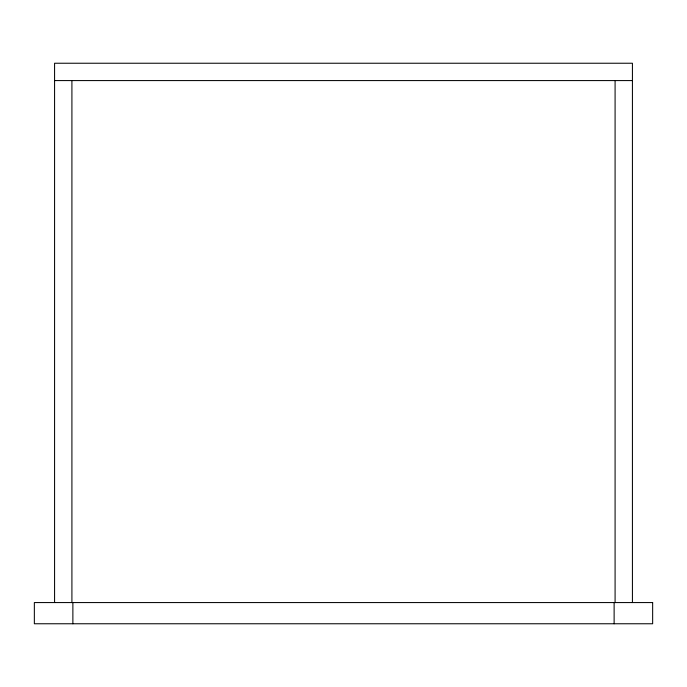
<?xml version="1.0" encoding="UTF-8"?>
<svg xmlns="http://www.w3.org/2000/svg" width="687" height="687" viewBox="0 0 687 687"><rect width="100%" height="100%" fill="white"/><g stroke="black" fill="none" stroke-linecap="round" stroke-linejoin="round"><path stroke-width="1.03" d="M54.574 80.577L632.426 80.577M632.426 602.568L632.426 63.238L54.574 63.238L54.574 602.568M615.088 80.577L615.088 602.568M614.126 602.568L614.126 623.762M72.874 602.568L72.874 623.762M71.912 80.577L71.912 602.568M652.65 602.568L34.35 602.568L34.35 623.762L652.65 623.762L652.65 602.568"/></g></svg>
